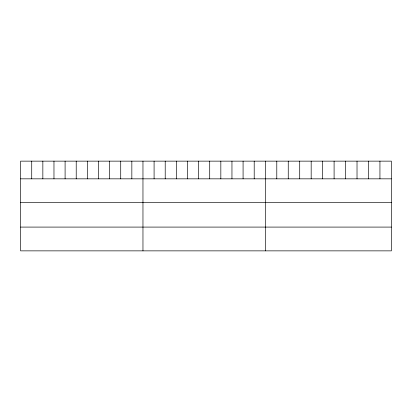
<?xml version="1.0" encoding="UTF-8"?>
<svg xmlns="http://www.w3.org/2000/svg" width="412" height="412" viewBox="0 0 412 412"><rect width="100%" height="100%" fill="white"/><g stroke="black" fill="none" stroke-linecap="round" stroke-linejoin="round"><path stroke-width="0.62" d="M391.4 178.834L391.4 250.862L20.6 250.862L20.6 161.138L391.4 161.138L391.4 178.834L20.6 178.834M20.6 202.601L391.4 202.601M20.6 227.089L391.4 227.089M379.941 161.138L379.941 178.834M368.477 161.138L368.477 178.834M357.019 161.138L357.019 178.834M345.555 161.138L345.555 178.834M334.096 161.138L334.096 178.834M322.632 161.138L322.632 178.834M311.173 161.138L311.173 178.834M299.709 161.138L299.709 178.834M288.251 161.138L288.251 178.834M276.787 161.138L276.787 178.834M265.328 161.138L265.328 250.862M254.204 161.138L254.204 178.834M243.08 161.138L243.08 178.834M231.956 161.138L231.956 178.834M220.832 161.138L220.832 178.834M209.708 161.138L209.708 178.834M198.584 161.138L198.584 178.834M187.46 161.138L187.46 178.834M176.336 161.138L176.336 178.834M165.212 161.138L165.212 178.834M154.088 161.138L154.088 178.834M142.964 161.138L142.964 250.862M131.84 161.138L131.84 178.834M120.716 161.138L120.716 178.834M109.592 161.138L109.592 178.834M98.468 161.138L98.468 178.834M87.344 161.138L87.344 178.834M76.22 161.138L76.22 178.834M65.096 161.138L65.096 178.834M53.972 161.138L53.972 178.834M42.848 161.138L42.848 178.834M31.724 161.138L31.724 178.834"/></g></svg>
